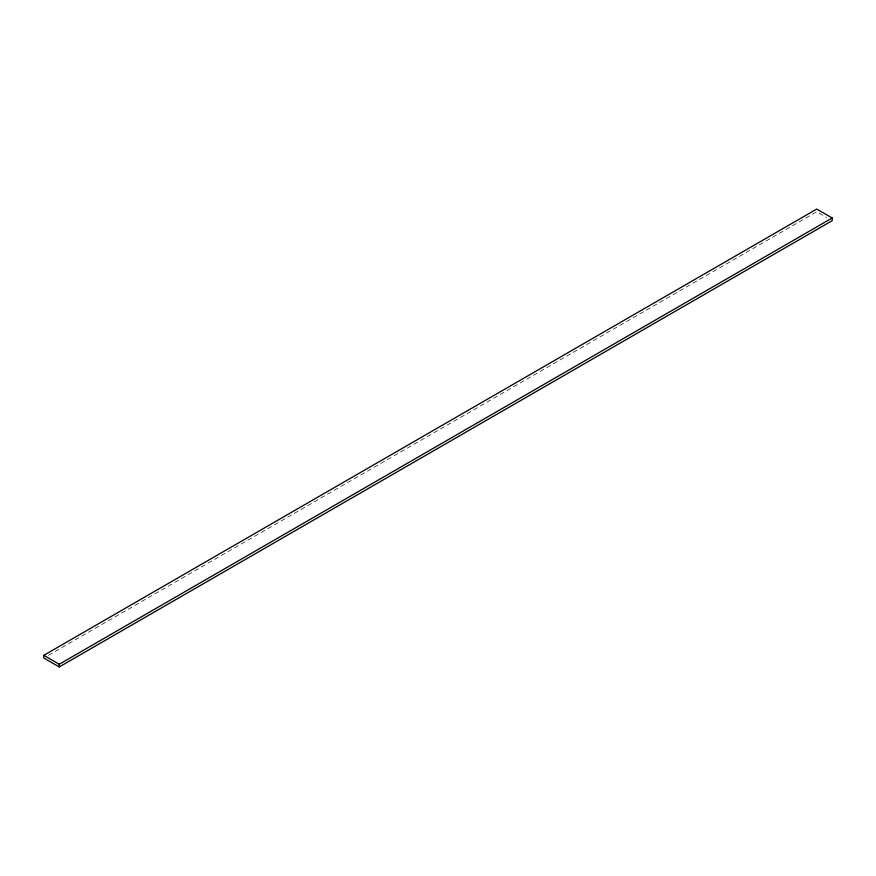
<?xml version="1.0" encoding="UTF-8"?>
<svg xmlns="http://www.w3.org/2000/svg" width="876" height="876" viewBox="0 0 876 876"><rect width="100%" height="100%" fill="white"/><g stroke="black" fill="none" stroke-linecap="round" stroke-linejoin="round"><path stroke-width="0.66" stroke-dasharray="4.38 3.29" d="M48.53 655.27L816.739 211.751L826.681 217.489"/><path stroke-width="1.31" d="M43.8 655.325L816.739 209.068L832.2 217.993L832.2 220.675L59.261 666.932L43.8 658.007L43.8 655.325L59.261 664.249L832.2 217.993M59.261 664.249L59.261 666.932"/></g></svg>
